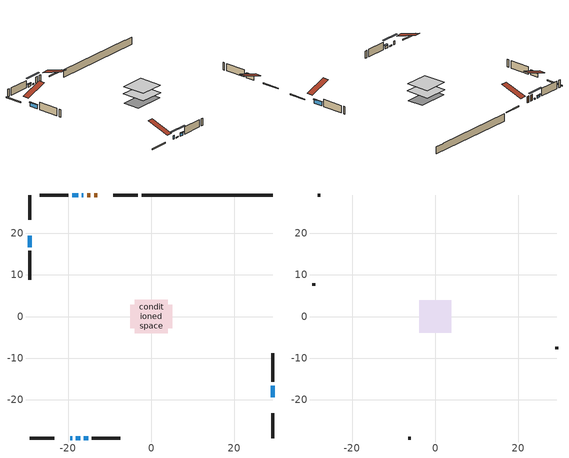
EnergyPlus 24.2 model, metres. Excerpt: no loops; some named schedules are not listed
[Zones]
conditioned space
 floor adiabatic (AdiabaticFloorConstruction): -3.98,-3.98 -3.98,3.98 3.98,3.98 3.98,-3.98 z0.61
 floor foundation (Slab1 construction): -5.08,-2.79 -5.08,2.79 5.08,2.79 5.08,-2.79 z-1.83
 wall outside (RimJoist1 construction): -3.23,29.2 -9.13,29.2 / -29.2,-29.2 -23.29,-29.2 / -29.2,29.2 -29.2,23.29 / 29.2,-29.2 29.2,-23.29 z0.61:0.91
 wall outside (AdiabaticWallConstruction 1): -12.99,29.2 -13.73,29.2 / -14.66,29.2 -15.4,29.2 z0.61:2.64
 wall outside (AdiabaticWallConstruction): -19.43,-29.2 -19.02,-29.2 z0.61:1.83; -16.33,29.2 -16.67,29.2 z0.61:0.92; -18.09,-29.2 -17.09,-29.2 z0.61:0.91; 29.2,-19.43 29.2,-16.58 z0.61:1.91; -17.59,29.2 -18.96,29.2 z0.61:1.24; -16.17,-29.2 -15.2,-29.2 z0.61:1.49; -29.2,19.43 -29.2,16.67 z0.61:1.87
 wall outside (Wall1 construction): -19.89,29.2 -26.76,29.2 / -14.27,-29.2 -7.4,-29.2 / -29.2,15.75 -29.2,8.88 / 29.2,-15.66 29.2,-8.79 z0.61:3.05
 wall foundation (FoundationWall1 construction): -2.3,29.2,-1.83 -2.3,29.2,0.61 26.05,29.2,0.61 26.05,29.2,0.48 29.2,29.2,0.48 29.2,29.2,-1.83
 window (WindowConstruction 4): -19.43,-29.2 -19.02,-29.2 z0.61:1.83
 window (WindowConstruction 5): -16.33,29.2 -16.67,29.2 z0.61:0.91
 window (WindowConstruction 6): -18.09,-29.2 -17.09,-29.2 z0.61:0.91
 window (WindowConstruction): 29.2,-19.43 29.2,-16.58 z0.61:1.91
 window (WindowConstruction 1): -17.59,29.2 -18.96,29.2 z0.61:1.23
 window (WindowConstruction 2): -16.17,-29.2 -15.2,-29.2 z0.61:1.49
 window (WindowConstruction 3): -29.2,19.43 -29.2,16.68 z0.61:1.87
 door (Door): -13,29.2 -13.73,29.2 z0.61:2.64
 door (Door 1): -14.66,29.2 -15.4,29.2 z0.61:2.64
 ceiling adiabatic (AdiabaticFloorConstruction): 3.98,-3.98 3.98,3.98 -3.98,3.98 -3.98,-3.98 z0.61
attic - vented
 floor to conditioned space (Floor1 construction Reversed): -3.9,-3.9 -3.9,3.9 3.9,3.9 3.9,-3.9 z3.05
 wall outside (Wall2 construction): -27.69,29.2 -28.27,29.2 / -6.47,-29.2 -5.89,-29.2 / -29.2,7.95 -29.2,7.37 / 29.2,-7.86 29.2,-7.28 z0.61:3.05
 roof outside (Roof1 construction): -12.07,29.2,3.05 -12.07,21.6,5.58 -10.06,21.6,5.58 -10.06,29.2,3.05; -20.36,-29.2,3.05 -20.36,-21.6,5.58 -22.36,-21.6,5.58 -22.36,-29.2,3.05; -29.2,20.36,3.05 -21.6,20.36,5.58 -21.6,22.36,5.58 -29.2,22.36,3.05; 29.2,-20.36,3.05 21.6,-20.36,5.58 21.6,-22.36,5.58 29.2,-22.36,3.05
shading: -19.3,29.2 -13.69,29.2 -13.69,29.61 -19.3,29.61 z3.55; -14.45,-29.2 -20.73,-29.2 -20.73,-29.61 -14.45,-29.61 z3.55; 29.2,-16.38 29.2,-19.63 29.61,-19.63 29.61,-16.38 z2.11; -19.16,29.2 -17.39,29.2 -17.39,29.61 -19.16,29.61 z1.44; -15,-29.2 -16.37,-29.2 -16.37,-29.61 -15,-29.61 z1.69; -29.2,16.47 -29.2,19.63 -29.61,19.63 -29.61,16.47 z2.07
[Building]
Building 1: Terrain=Suburbs
[Site:Location]
London AP_ON: Latitude {deg}=43.03; Longitude {deg}=-81.15; Time Zone {hr}=-5; Elevation {m}=278; Keep Site Location Information=Yes
[Site:GroundTemperature:Shallow]
3.98693, 1.93205, 1.76749, 2.74264, 6.6573, 10.5537, 13.9317, 16.0716, 16.2534, 14.513, 11.2211, 7.44421
[Site:WaterMainsTemperature]
Calculation Method=Schedule; Temperature Schedule=mains temperature schedule
[Material] Roughness=Rough; Thermal Absorptance=0.9
Name | Thickness {m} | Conductivity {W/m-K} | Density {kg/m3} | Specific Heat {J/kg-K} | Solar Absorptance | Visible Absorptance
asphalt or fiberglass shingles | 0.00635 | 0.162714 | 1121.4 | 1465.45 | 0.84 | 0.84
ceiling loosefill ins | 0.169333 | 0.0480833 | 16.02 | 1046.75 | 0.7 | 0.7
ceiling stud and cavity | 0.1397 | 0.107068 | 65.682 | 1177.47 | 0.7 | 0.7
concrete 4.0 in. | 0.1016 | 1.803125 | 2242.8 | 837.4 | 0.7 | 0.7
concrete 8.0 in. | 0.2032 | 1.803125 | 2242.8 | 837.4 | 0.7 | 0.7
door material | 0.04445 | 0.188738 | 512.64 | 1214.23 | 0.7 | 0.7
door material 1 | 0.04445 | 0.053851 | 512.64 | 1214.23 | 0.7 | 0.7
exterior vertical ins | 0.0469053 | 0.029427 | 32.04 | 1214.23 | 0.7 | 0.7
floor covering | 0.0127 | 0.0433444 | 54.468 | 1339.84 | 0.6 | 0.6
floor rigid ins; wall rigid ins | 0.512978 | 0.029427 | 32.04 | 1214.23 | 0.7 | 0.7
floor stud and cavity | 0.1397 | 1.75129 | 37.0049 | 1207.88 | 0.7 | 0.7
furniture material conditioned space 1 | 0.1524 | 0.115458 | 640.8 | 1214.23 | 0.6 | 0.6
gypsum board | 0.0127 | 0.160291 | 801 | 837.4 | 0.6 | 0.6
gypsum board 1 | 0.0127 | 0.160291 | 801 | 837.4 | 0.7 | 0.7
interior horizontal ins | 0.0037836 | 0.029427 | 32.04 | 1214.23 | 0.7 | 0.7
osb sheathing 0.5 in. | 0.0127 | 0.115458 | 512.64 | 1214.23 | 0.7 | 0.7
osb sheathing 0.75 in. | 0.01905 | 0.115458 | 512.64 | 1214.23 | 0.7 | 0.7
osb sheathing 2.0 in. | 0.0508 | 0.115458 | 512.64 | 1214.23 | 0.7 | 0.7
rim joist stud and cavity | 0.0508 | 0.029095 | 125.044 | 1163.47 | 0.6 | 0.6
wall stud and cavity | 0.1397 | 0.0859571 | 139.0536 | 1170.24 | 0.7 | 0.7
wall stud and cavity 1 | 0.0889 | 6.1454 | 50.32683 | 1063.81 | 0.6 | 0.6
wall stud and cavity 2 | 0.0889 | 0.380278 | 52.3479 | 1209.89 | 0.7 | 0.7
wall stud and cavity 3 | 0.0889 | 0.391764 | 83.0341 | 1211.67 | 0.7 | 0.7
wood siding | 0.0254 | 0.102417 | 544.68 | 1172.36 | 0.4 | 0.4
wood siding 1 | 0.00254 | 0.102417 | 544.68 | 1172.36 | 0.4 | 0.4
wood siding 2; wood siding 3; wood siding 4 | 0.0254 | 0.102417 | 544.68 | 1172.36 | 0.7 | 0.7
[WindowMaterial:SimpleGlazingSystem]
Name | U-Factor {W/m2-K} | Solar Heat Gain Coefficient
WindowMaterial | 3.30005 | 0.68
WindowMaterial 1 | 3.30573 | 0.59
WindowMaterial 2 | 3.304596 | 0.64
WindowMaterial 3 | 3.30005 | 0.67
WindowMaterial 4 | 6.93965 | 0.69
WindowMaterial 5 | 3.26144 | 0.43
[Construction]
AdiabaticFloorConstruction: floor stud and cavity, floor rigid ins, osb sheathing 0.75 in., floor covering
AdiabaticWallConstruction: wood siding 3, wall rigid ins, wall stud and cavity 2, gypsum board
AdiabaticWallConstruction 1: wood siding 4, wall rigid ins, wall stud and cavity 2, gypsum board
Door: door material
Door 1: door material 1
Floor1 construction Reversed: gypsum board, ceiling stud and cavity, ceiling loosefill ins
FoundationWall1 construction: concrete 8.0 in., gypsum board 1
furniture construction conditioned space 1: furniture material conditioned space 1
PartitionWallConstruction: gypsum board, wall stud and cavity 3, gypsum board
RimJoist1 construction: wood siding 2, osb sheathing 2.0 in., rim joist stud and cavity
Roof1 construction: asphalt or fiberglass shingles
Slab1 construction: concrete 4.0 in.
Wall1 construction: wood siding, osb sheathing 0.5 in., wall stud and cavity, gypsum board
Wall2 construction: wood siding 1, wall stud and cavity 1
WindowConstruction: WindowMaterial
WindowConstruction 1: WindowMaterial 1
WindowConstruction 2: WindowMaterial 2
WindowConstruction 3: WindowMaterial 3
WindowConstruction 4: WindowMaterial 4
WindowConstruction 5; WindowConstruction 6: WindowMaterial 5
[Zone] Multiplier=1; Part of Total Floor Area=Yes
Name | Volume {m3}
attic - vented | 25.0111
conditioned space | 299.8
[Space]
Name | Zone | Volume {m3}
attic - vented 1 | attic - vented | 25.0111
conditioned space 1 | conditioned space | 299.8
[ZoneInfiltration:EffectiveLeakageArea]
infil attic - vented 1: Zone or Space=attic - vented 1; Schedule=Always On Discrete; Effective Air Leakage Area {cm2}=2654.84; Stack Coefficient=0.000345661; Wind Coefficient=1.25616e-05
[ZoneMixing]
whole house fan mix: Zone or Space=attic - vented; Schedule=Always On Continuous; Design Flow Rate Calculation Method=Flow/Zone; Design Flow Rate {m3/s}=0; Source Zone or Space=conditioned space
[SurfaceProperty:ExposedFoundationPerimeter]
Slab1: Exposed Perimeter Calculation Method=TotalExposedPerimeter; Total Exposed Perimeter {m}=31.497
[InternalMass] Zone or ZoneList=conditioned space; Space or SpaceList=conditioned space 1
Name | Construction | Surface Area {m2}
furniture mass conditioned space 1 | furniture construction conditioned space 1 | 48
partition wall mass | PartitionWallConstruction | 120
[Lights]
interior lighting: Zone or ZoneList or Space or SpaceList=conditioned space 1; Schedule=interior lighting schedule; Design Level Calculation Method=LightingLevel; Lighting Level {W}=343.2; Return Air Fraction=0; Fraction Radiant=0.6; Fraction Visible=0.2; Fraction Replaceable=1
[People]
occupants: Zone or ZoneList or Space or SpaceList=conditioned space 1; Number of People Schedule=occupants schedule; Number of People Calculation Method=People; Number of People=3; Fraction Radiant=0.314171; Sensible Heat Fraction=0.56303; Activity Level Schedule=occupants activity schedule; Carbon Dioxide Generation Rate {m3/s-W}=0; Enable ASHRAE 55 Comfort Warnings=No; Mean Radiant Temperature Calculation Type=EnclosureAveraged
[ElectricEquipment] Zone or ZoneList or Space or SpaceList=conditioned space 1; Design Level Calculation Method=EquipmentLevel
Name | Schedule | Design Level {W} | Fraction Latent | Fraction Radiant | Fraction Lost
clothes dryer | clothes dryer schedule | 140.772 | 0.015 | 0.081 | 0.85
clothes washer | clothes washer schedule | 32.1985 | 0.03 | 0.162 | 0.7
cooking range | cooking range schedule | 215.147 | 0.08 | 0.432 | 0.2
dishwasher | dishwasher schedule | 66.8632 | 0.3 | 0.18 | 0.4
fridge | fridge schedule | 72.9452 | 0 | 0.6 | 0
mech vent house fan | mech vent house fan schedule | 10 | 0 | 0 | 1
mech vent house fan cfis | mech vent house fan cfis schedule | 0 | 0 | 0 | 0
misc plug loads | misc plug loads schedule | 494.7 | 0.045 | 0.513 | 0.1
whole house fan | Always On Discrete | 0 | 0 | 0 | 1
[OtherEquipment] Zone or ZoneList or Space or SpaceList=conditioned space 1; Design Level Calculation Method=EquipmentLevel
Name | Fuel Type | Schedule | Design Level {W} | Fraction Latent | Fraction Radiant | Fraction Lost
clothes dryer 1 | Electricity | clothes dryer schedule | 0 | 0.015 | 0.081 | 0.85
cooking range 1 | Electricity | cooking range schedule | 0 | 0.08 | 0.432 | 0.2
general water use latent | None | general water use schedule | 62.594 | 1 | 0 | 0
general water use sensible | None | general water use schedule | -61.6891 | 0 | 0.6 | 0
mech vent house fan latent load | None | Always On Discrete | 0 | 1 | 0 | 0
mech vent house fan sensible load | None | Always On Discrete | 0 | 0 | 0 | 0
water heater energy adjustment1 | NaturalGas | Always On Discrete | 0.01 | 0 | 0 | 1
[ZoneInfiltration:DesignFlowRate] Zone or ZoneList or Space or SpaceList=conditioned space 1; Schedule=Always On Discrete; Design Flow Rate Calculation Method=Flow/Zone; Design Flow Rate {m3/s}=0
infil flow; natural vent flow; whole house fan flow
[AvailabilityManager:Scheduled]
central ac and furnace airloop Availability Manager: Schedule=Always On Discrete
[Foundation:Kiva]
Foundation Kiva 1: Initial Indoor Air Temperature {C}=21; Interior Horizontal Insulation Material=interior horizontal ins; Interior Horizontal Insulation Depth {m}=0; Interior Horizontal Insulation Width {m}=1; Wall Height Above Grade {m}=0.609996; Wall Depth Below Slab {m}=0.2032; Custom Block Material Name 1=exterior vertical ins; Custom Block Depth 1 {m}=2.43998; Custom Block X Position 1 {m}=0.2159; Custom Block Z Position 1 {m}=0
[Foundation:Kiva:Settings]
Soil Conductivity {W/m-K}=0.849921; Soil Density {kg/m3}=1842.3; Soil Specific Heat {J/kg-K}=418.7; Ground Solar Absorptivity=0.9; Ground Thermal Absorptivity=0.9; Ground Surface Roughness {m}=0.03; Far-Field Width {m}=40; Deep-Ground Boundary Condition=ZeroFlux; Deep-Ground Depth {m}=40; Minimum Cell Dimension {m}=0.2; Maximum Cell Growth Coefficient=3; Simulation Timestep=Timestep
[Exterior:Lights]
exterior lighting: Schedule=exterior lighting schedule; Design Level {W}=75.6
[EnergyManagementSystem:GlobalVariable]
central_ac_and_furnace_airloop_Fan_RTF
infil_program_Qfan
infil_program_Qinf
natural_vent_program_Qnv
natural_vent_program_Qwhf
[EnergyManagementSystem:Sensor]
Name | Output:Variable or Output:Meter Index Key | Output:Variable or Output:Meter
airflow_gain | infil flow | Infiltration Sensible Heat Gain Energy
airflow_gain_1 | natural vent flow | Infiltration Sensible Heat Gain Energy
airflow_gain_2 | whole house fan flow | Infiltration Sensible Heat Gain Energy
airflow_loss | infil flow | Infiltration Sensible Heat Loss Energy
airflow_loss_1 | natural vent flow | Infiltration Sensible Heat Loss Energy
airflow_loss_2 | whole house fan flow | Infiltration Sensible Heat Loss Energy
clg_load_cond |  | Cooling:EnergyTransfer:Zone:CONDITIONED SPACE
clg_sp_s; clg_sp_s_1 | cooling setpoint | Schedule Value
clothes_dryer_exhaust_0_sch_s | clothes dryer exhaust 0 schedule | Schedule Value
cool_season | cooling season schedule | Schedule Value
htg_load_cond |  | Heating:EnergyTransfer:Zone:CONDITIONED SPACE
htg_sp_s; htg_sp_s_1 | heating setpoint | Schedule Value
ig_ee_conv | clothes dryer | Electric Equipment Convective Heating Energy
ig_ee_conv_2 | cooking range | Electric Equipment Convective Heating Energy
ig_ee_conv_4 | fridge | Electric Equipment Convective Heating Energy
ig_ee_conv_5 | misc plug loads | Electric Equipment Convective Heating Energy
ig_ee_conv_6 | whole house fan | Electric Equipment Convective Heating Energy
ig_ee_rad | clothes dryer | Electric Equipment Radiant Heating Energy
ig_ee_rad_2 | cooking range | Electric Equipment Radiant Heating Energy
ig_ee_rad_4 | fridge | Electric Equipment Radiant Heating Energy
ig_ee_rad_5 | misc plug loads | Electric Equipment Radiant Heating Energy
ig_ee_rad_6 | whole house fan | Electric Equipment Radiant Heating Energy
ig_lgt_conv | interior lighting | Lights Convective Heating Energy
ig_lgt_rad | interior lighting | Lights Radiant Heating Energy
ig_lgt_vis | interior lighting | Lights Visible Radiation Heating Energy
ig_oe_conv | clothes dryer 1 | Other Equipment Convective Heating Energy
ig_oe_conv_1 | cooking range 1 | Other Equipment Convective Heating Energy
ig_oe_conv_2 | general water use latent | Other Equipment Convective Heating Energy
ig_oe_conv_3 | general water use sensible | Other Equipment Convective Heating Energy
ig_oe_conv_4 | water heater energy adjustment1 | Other Equipment Convective Heating Energy
ig_oe_rad | clothes dryer 1 | Other Equipment Radiant Heating Energy
ig_oe_rad_1 | cooking range 1 | Other Equipment Radiant Heating Energy
ig_oe_rad_2 | general water use latent | Other Equipment Radiant Heating Energy
ig_oe_rad_3 | general water use sensible | Other Equipment Radiant Heating Energy
ig_oe_rad_4 | water heater energy adjustment1 | Other Equipment Radiant Heating Energy
ig_ppl_conv | occupants | People Convective Heating Energy
ig_ppl_rad | occupants | People Radiant Heating Energy
im_conv | furniture mass conditioned space 1 | Surface Inside Face Convection Heat Gain Energy
im_conv_1 | partition wall mass | Surface Inside Face Convection Heat Gain Energy
im_ig | furniture mass conditioned space 1 | Surface Inside Face Internal Gains Radiation Heat Gain Energy
im_ig_1 | partition wall mass | Surface Inside Face Internal Gains Radiation Heat Gain Energy
im_lgt | furniture mass conditioned space 1 | Surface Inside Face Lights Radiation Heat Gain Energy
im_lgt_1 | partition wall mass | Surface Inside Face Lights Radiation Heat Gain Energy
im_sol | furniture mass conditioned space 1 | Surface Inside Face Solar Radiation Heat Gain Energy
im_sol_1 | partition wall mass | Surface Inside Face Solar Radiation Heat Gain Energy
im_surf | furniture mass conditioned space 1 | Surface Inside Face Net Surface Thermal Radiation Heat Gain Energy
im_surf_1 | partition wall mass | Surface Inside Face Net Surface Thermal Radiation Heat Gain Energy
mv_conv | mech vent house fan | Electric Equipment Convective Heating Energy
mv_conv_1 | mech vent house fan cfis | Electric Equipment Convective Heating Energy
mv_conv_2 | mech vent house fan latent load | Other Equipment Convective Heating Energy
mv_conv_3 | mech vent house fan sensible load | Other Equipment Convective Heating Energy
mv_rad | mech vent house fan | Electric Equipment Radiant Heating Energy
mv_rad_1 | mech vent house fan cfis | Electric Equipment Radiant Heating Energy
mv_rad_2 | mech vent house fan latent load | Other Equipment Radiant Heating Energy
mv_rad_3 | mech vent house fan sensible load | Other Equipment Radiant Heating Energy
natural_vent_s | natural vent schedule | Schedule Value
out_pb_s |  | Site Outdoor Air Barometric Pressure
out_wt_s |  | Site Outdoor Air Humidity Ratio
site_vw_s |  | Site Wind Speed
ss_back_out | Window1 | Surface Window Shortwave from Zone Back Out Window Heat Transfer Rate
ss_back_out_1 | Window10 | Surface Window Shortwave from Zone Back Out Window Heat Transfer Rate
ss_back_out_2 | Window11 | Surface Window Shortwave from Zone Back Out Window Heat Transfer Rate
ss_back_out_3 | Window3 | Surface Window Shortwave from Zone Back Out Window Heat Transfer Rate
ss_back_out_4 | Window5 | Surface Window Shortwave from Zone Back Out Window Heat Transfer Rate
ss_back_out_5 | Window7 | Surface Window Shortwave from Zone Back Out Window Heat Transfer Rate
ss_back_out_6 | Window8 | Surface Window Shortwave from Zone Back Out Window Heat Transfer Rate
ss_conv | Door1 | Surface Inside Face Convection Heat Gain Energy
ss_conv_1 | Door2 | Surface Inside Face Convection Heat Gain Energy
ss_conv_2 | Window1 | Surface Inside Face Convection Heat Gain Energy
ss_conv_3 | Window10 | Surface Inside Face Convection Heat Gain Energy
ss_conv_4 | Window11 | Surface Inside Face Convection Heat Gain Energy
ss_conv_5 | Window3 | Surface Inside Face Convection Heat Gain Energy
ss_conv_6 | Window5 | Surface Inside Face Convection Heat Gain Energy
ss_conv_7 | Window7 | Surface Inside Face Convection Heat Gain Energy
ss_conv_8 | Window8 | Surface Inside Face Convection Heat Gain Energy
ss_ig | Door1 | Surface Inside Face Internal Gains Radiation Heat Gain Energy
ss_ig_1 | Door2 | Surface Inside Face Internal Gains Radiation Heat Gain Energy
ss_ig_2 | Window1 | Surface Inside Face Internal Gains Radiation Heat Gain Energy
ss_ig_3 | Window10 | Surface Inside Face Internal Gains Radiation Heat Gain Energy
ss_ig_4 | Window11 | Surface Inside Face Internal Gains Radiation Heat Gain Energy
ss_ig_5 | Window3 | Surface Inside Face Internal Gains Radiation Heat Gain Energy
ss_ig_6 | Window5 | Surface Inside Face Internal Gains Radiation Heat Gain Energy
ss_ig_7 | Window7 | Surface Inside Face Internal Gains Radiation Heat Gain Energy
ss_ig_8 | Window8 | Surface Inside Face Internal Gains Radiation Heat Gain Energy
ss_lgt | Door1 | Surface Inside Face Lights Radiation Heat Gain Energy
ss_lgt_1 | Door2 | Surface Inside Face Lights Radiation Heat Gain Energy
ss_sol | Door1 | Surface Inside Face Solar Radiation Heat Gain Energy
ss_sol_1 | Door2 | Surface Inside Face Solar Radiation Heat Gain Energy
ss_surf | Door1 | Surface Inside Face Net Surface Thermal Radiation Heat Gain Energy
ss_surf_1 | Door2 | Surface Inside Face Net Surface Thermal Radiation Heat Gain Energy
ss_surf_2 | Window1 | Surface Inside Face Net Surface Thermal Radiation Heat Gain Energy
ss_surf_3 | Window10 | Surface Inside Face Net Surface Thermal Radiation Heat Gain Energy
ss_surf_4 | Window11 | Surface Inside Face Net Surface Thermal Radiation Heat Gain Energy
ss_surf_5 | Window3 | Surface Inside Face Net Surface Thermal Radiation Heat Gain Energy
ss_surf_6 | Window5 | Surface Inside Face Net Surface Thermal Radiation Heat Gain Energy
ss_surf_7 | Window7 | Surface Inside Face Net Surface Thermal Radiation Heat Gain Energy
ss_surf_8 | Window8 | Surface Inside Face Net Surface Thermal Radiation Heat Gain Energy
ss_trans_in | Window1 | Surface Window Transmitted Solar Radiation Rate
ss_trans_in_1 | Window10 | Surface Window Transmitted Solar Radiation Rate
ss_trans_in_2 | Window11 | Surface Window Transmitted Solar Radiation Rate
ss_trans_in_3 | Window3 | Surface Window Transmitted Solar Radiation Rate
ss_trans_in_4 | Window5 | Surface Window Transmitted Solar Radiation Rate
ss_trans_in_5 | Window7 | Surface Window Transmitted Solar Radiation Rate
ss_trans_in_6 | Window8 | Surface Window Transmitted Solar Radiation Rate
ss_trans_out | Window1 | Surface Inside Face Initial Transmitted Diffuse Transmitted Out Window Solar Radiation Rate
ss_trans_out_1 | Window10 | Surface Inside Face Initial Transmitted Diffuse Transmitted Out Window Solar Radiation Rate
ss_trans_out_2 | Window11 | Surface Inside Face Initial Transmitted Diffuse Transmitted Out Window Solar Radiation Rate
ss_trans_out_3 | Window3 | Surface Inside Face Initial Transmitted Diffuse Transmitted Out Window Solar Radiation Rate
ss_trans_out_4 | Window5 | Surface Inside Face Initial Transmitted Diffuse Transmitted Out Window Solar Radiation Rate
ss_trans_out_5 | Window7 | Surface Inside Face Initial Transmitted Diffuse Transmitted Out Window Solar Radiation Rate
ss_trans_out_6 | Window8 | Surface Inside Face Initial Transmitted Diffuse Transmitted Out Window Solar Radiation Rate
s_conv | Floor1 | Surface Inside Face Convection Heat Gain Energy
s_conv_1 | FoundationWall1 | Surface Inside Face Convection Heat Gain Energy
s_conv_10 | Wall1:180 | Surface Inside Face Convection Heat Gain Energy
s_conv_11 | Wall1:270 | Surface Inside Face Convection Heat Gain Energy
s_conv_12 | Wall1:90 | Surface Inside Face Convection Heat Gain Energy
s_conv_2 | inferred conditioned ceiling | Surface Inside Face Convection Heat Gain Energy
s_conv_3 | inferred conditioned floor | Surface Inside Face Convection Heat Gain Energy
s_conv_4 | RimJoist1:0 | Surface Inside Face Convection Heat Gain Energy
s_conv_5 | RimJoist1:180 | Surface Inside Face Convection Heat Gain Energy
s_conv_6 | RimJoist1:270 | Surface Inside Face Convection Heat Gain Energy
s_conv_7 | RimJoist1:90 | Surface Inside Face Convection Heat Gain Energy
s_conv_8 | Slab1 | Surface Inside Face Convection Heat Gain Energy
s_conv_9 | Wall1:0 | Surface Inside Face Convection Heat Gain Energy
s_ig | Floor1 | Surface Inside Face Internal Gains Radiation Heat Gain Energy
s_ig_1 | FoundationWall1 | Surface Inside Face Internal Gains Radiation Heat Gain Energy
s_ig_10 | Wall1:180 | Surface Inside Face Internal Gains Radiation Heat Gain Energy
s_ig_11 | Wall1:270 | Surface Inside Face Internal Gains Radiation Heat Gain Energy
s_ig_12 | Wall1:90 | Surface Inside Face Internal Gains Radiation Heat Gain Energy
s_ig_2 | inferred conditioned ceiling | Surface Inside Face Internal Gains Radiation Heat Gain Energy
s_ig_3 | inferred conditioned floor | Surface Inside Face Internal Gains Radiation Heat Gain Energy
s_ig_4 | RimJoist1:0 | Surface Inside Face Internal Gains Radiation Heat Gain Energy
s_ig_5 | RimJoist1:180 | Surface Inside Face Internal Gains Radiation Heat Gain Energy
s_ig_6 | RimJoist1:270 | Surface Inside Face Internal Gains Radiation Heat Gain Energy
s_ig_7 | RimJoist1:90 | Surface Inside Face Internal Gains Radiation Heat Gain Energy
s_ig_8 | Slab1 | Surface Inside Face Internal Gains Radiation Heat Gain Energy
s_ig_9 | Wall1:0 | Surface Inside Face Internal Gains Radiation Heat Gain Energy
s_lgt | Floor1 | Surface Inside Face Lights Radiation Heat Gain Energy
s_lgt_1 | FoundationWall1 | Surface Inside Face Lights Radiation Heat Gain Energy
s_lgt_10 | Wall1:180 | Surface Inside Face Lights Radiation Heat Gain Energy
s_lgt_11 | Wall1:270 | Surface Inside Face Lights Radiation Heat Gain Energy
s_lgt_12 | Wall1:90 | Surface Inside Face Lights Radiation Heat Gain Energy
s_lgt_2 | inferred conditioned ceiling | Surface Inside Face Lights Radiation Heat Gain Energy
s_lgt_3 | inferred conditioned floor | Surface Inside Face Lights Radiation Heat Gain Energy
s_lgt_4 | RimJoist1:0 | Surface Inside Face Lights Radiation Heat Gain Energy
s_lgt_5 | RimJoist1:180 | Surface Inside Face Lights Radiation Heat Gain Energy
s_lgt_6 | RimJoist1:270 | Surface Inside Face Lights Radiation Heat Gain Energy
s_lgt_7 | RimJoist1:90 | Surface Inside Face Lights Radiation Heat Gain Energy
s_lgt_8 | Slab1 | Surface Inside Face Lights Radiation Heat Gain Energy
s_lgt_9 | Wall1:0 | Surface Inside Face Lights Radiation Heat Gain Energy
s_sol | Floor1 | Surface Inside Face Solar Radiation Heat Gain Energy
s_sol_1 | FoundationWall1 | Surface Inside Face Solar Radiation Heat Gain Energy
s_sol_10 | Wall1:180 | Surface Inside Face Solar Radiation Heat Gain Energy
s_sol_11 | Wall1:270 | Surface Inside Face Solar Radiation Heat Gain Energy
s_sol_12 | Wall1:90 | Surface Inside Face Solar Radiation Heat Gain Energy
s_sol_2 | inferred conditioned ceiling | Surface Inside Face Solar Radiation Heat Gain Energy
s_sol_3 | inferred conditioned floor | Surface Inside Face Solar Radiation Heat Gain Energy
s_sol_4 | RimJoist1:0 | Surface Inside Face Solar Radiation Heat Gain Energy
s_sol_5 | RimJoist1:180 | Surface Inside Face Solar Radiation Heat Gain Energy
s_sol_6 | RimJoist1:270 | Surface Inside Face Solar Radiation Heat Gain Energy
s_sol_7 | RimJoist1:90 | Surface Inside Face Solar Radiation Heat Gain Energy
s_sol_8 | Slab1 | Surface Inside Face Solar Radiation Heat Gain Energy
s_sol_9 | Wall1:0 | Surface Inside Face Solar Radiation Heat Gain Energy
s_surf | Floor1 | Surface Inside Face Net Surface Thermal Radiation Heat Gain Energy
s_surf_1 | FoundationWall1 | Surface Inside Face Net Surface Thermal Radiation Heat Gain Energy
s_surf_10 | Wall1:180 | Surface Inside Face Net Surface Thermal Radiation Heat Gain Energy
s_surf_11 | Wall1:270 | Surface Inside Face Net Surface Thermal Radiation Heat Gain Energy
s_surf_12 | Wall1:90 | Surface Inside Face Net Surface Thermal Radiation Heat Gain Energy
s_surf_2 | inferred conditioned ceiling | Surface Inside Face Net Surface Thermal Radiation Heat Gain Energy
s_surf_3 | inferred conditioned floor | Surface Inside Face Net Surface Thermal Radiation Heat Gain Energy
s_surf_4 | RimJoist1:0 | Surface Inside Face Net Surface Thermal Radiation Heat Gain Energy
s_surf_5 | RimJoist1:180 | Surface Inside Face Net Surface Thermal Radiation Heat Gain Energy
s_surf_6 | RimJoist1:270 | Surface Inside Face Net Surface Thermal Radiation Heat Gain Energy
s_surf_7 | RimJoist1:90 | Surface Inside Face Net Surface Thermal Radiation Heat Gain Energy
s_surf_8 | Slab1 | Surface Inside Face Net Surface Thermal Radiation Heat Gain Energy
s_surf_9 | Wall1:0 | Surface Inside Face Net Surface Thermal Radiation Heat Gain Energy
[EnergyManagementSystem:Actuator]
fridge_schedule_act: Actuated Component Unique=fridge schedule; Actuated Component Type=Schedule:Constant; Actuated Component Control Type=Schedule Value
